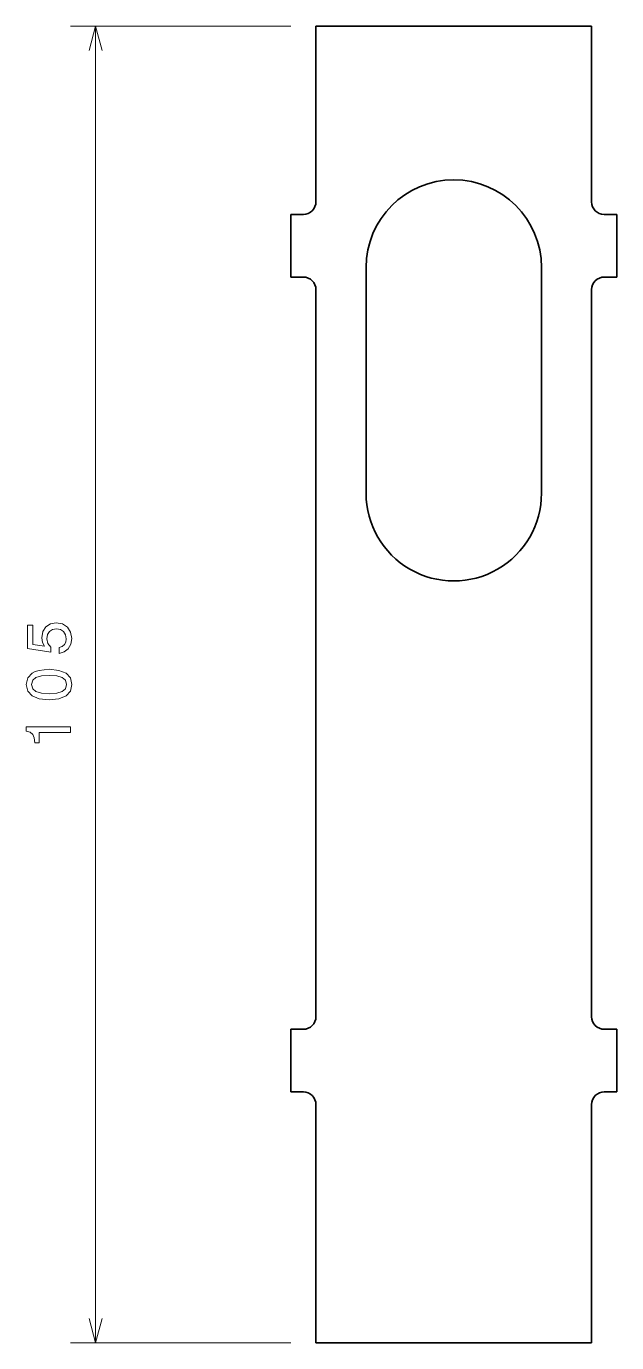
# Model space of a CAD drawing. Extents: x 114 to 161, y 55 to 160.
import ezdxf

# ---------------------------------------------------------------- set-up
doc = ezdxf.new("R2010")
doc.units = 0

msp = doc.modelspace()

# ---------------------------------------------------------------- linework, layer by layer
at = {"color": 7, "lineweight": 13, "ltscale": 0.439705}
for p, q in [((134.937927, 159.649902), (117.349709, 159.649902)), ((134.937927, 54.649895), (117.349709, 54.649895))]:
    msp.add_line(p, q, dxfattribs=at)
at = {"color": 7, "lineweight": 13}
msp.add_line((119.349709, 54.649895), (119.349709, 159.649902), dxfattribs=at)
at = {"color": 7, "lineweight": 35}
for p, q in [((136.937927, 159.649902), (158.937927, 159.649902)), ((136.937927, 80.649895), (136.937927, 138.649902)), ((158.937927, 138.649902), (158.937927, 80.649895)), ((136.937927, 54.649895), (158.937927, 54.649895))]:
    msp.add_line(p, q, dxfattribs=at)
at = {"color": 7, "lineweight": 35, "ltscale": 0.35}
for p, q in [((136.937927, 145.649902), (136.937927, 159.649902)), ((158.937927, 159.649902), (158.937927, 145.649902))]:
    msp.add_line(p, q, dxfattribs=at)
at = {"color": 7, "lineweight": 35, "ltscale": 0.125}
for p, q in [((134.937927, 144.649902), (134.937927, 139.649902)), ((160.937927, 139.649902), (160.937927, 144.649902)), ((134.937927, 79.649895), (134.937927, 74.649895)), ((160.937927, 74.649895), (160.937927, 79.649895))]:
    msp.add_line(p, q, dxfattribs=at)
at = {"color": 7, "lineweight": 35, "ltscale": 0.025}
for p, q in [((134.937927, 144.649902), (135.937927, 144.649902)), ((159.937927, 144.649902), (160.937927, 144.649902)), ((135.937927, 139.649902), (134.937927, 139.649902)), ((160.937927, 139.649902), (159.937927, 139.649902)), ((134.937927, 79.649895), (135.937927, 79.649895)), ((159.937927, 79.649895), (160.937927, 79.649895)), ((135.937927, 74.649895), (134.937927, 74.649895)), ((160.937927, 74.649895), (159.937927, 74.649895))]:
    msp.add_line(p, q, dxfattribs=at)
at = {"color": 7, "lineweight": 35, "ltscale": 0.45}
for p, q in [((140.937927, 140.408569), (140.937927, 122.408569)), ((154.937927, 122.408569), (154.937927, 140.408569))]:
    msp.add_line(p, q, dxfattribs=at)
at = {"color": 7, "lineweight": 35, "ltscale": 0.475}
for p, q in [((136.937927, 54.649895), (136.937927, 73.649895)), ((158.937927, 73.649895), (158.937927, 54.649895))]:
    msp.add_line(p, q, dxfattribs=at)
at = {"color": 7, "lineweight": 13}
for points in [[(119.86734, 157.718048), (119.349709, 159.649902), (118.832069, 157.718048)], [(118.832069, 56.581745), (119.349709, 54.649895), (119.86734, 56.581745)]]:
    msp.add_lwpolyline(points, dxfattribs=at)
for points in [[(116.436882, 109.635201), (116.850433, 109.746155), (117.173195, 109.993271), (117.374924, 110.356384), (117.450577, 110.820358), (117.359795, 111.329727), (117.112679, 111.728134), (116.719307, 111.980301), (116.214981, 112.076126), (115.745964, 111.990387), (115.377808, 111.748306), (115.140778, 111.370071), (115.055038, 110.880875), (115.115555, 110.50264), (115.281982, 110.210129), (114.338898, 110.351334), (114.338898, 111.884476), (113.925354, 111.884476), (113.925354, 110.013443), (115.781265, 109.736069), (115.781265, 110.139526), (115.544235, 110.43203), (115.458496, 110.805229), (115.513977, 111.127991), (115.675354, 111.375114), (115.92247, 111.531448), (116.240196, 111.586929), (116.557922, 111.531448), (116.805038, 111.370071), (116.96138, 111.122955), (117.016853, 110.805229), (116.981552, 110.537933), (116.865555, 110.331161), (116.684006, 110.179871), (116.436882, 110.104218)], [(115.640053, 105.934479), (116.431839, 106.010124), (116.996681, 106.247162), (117.339622, 106.625397), (117.450577, 107.149895), (117.339622, 107.66935), (116.996681, 108.047592), (116.431839, 108.279579), (115.640053, 108.360275), (114.85331, 108.279579), (114.540634, 108.183762), (114.283424, 108.047592), (113.940491, 107.66935), (113.824493, 107.149895), (113.940491, 106.625397), (114.288467, 106.247162), (114.85331, 106.010124)], [(115.640053, 106.418625), (115.029823, 106.458969), (114.591064, 106.585052), (114.333862, 106.811996), (114.24308, 107.149895), (114.333862, 107.48275), (114.591064, 107.709694), (115.029823, 107.83577), (115.640053, 107.876122), (116.255325, 107.83577), (116.694092, 107.709694), (116.951294, 107.48275), (117.037033, 107.149895), (116.951294, 106.811996), (116.694092, 106.585052), (116.255325, 106.458969)], [(117.349709, 103.32309), (117.349709, 103.782028), (113.824493, 103.782028), (113.824493, 103.439087), (114.132126, 103.348312), (114.338898, 103.166756), (114.459938, 102.889374), (114.50029, 102.506088), (114.858353, 102.506088), (114.858353, 103.32309)]]:
    msp.add_lwpolyline(points, close=True, dxfattribs=at)
at = {"color": 7, "lineweight": 35}
for centre, radius, start, end in [((147.937927, 140.408569), 7, 0, 179.999995), ((135.937927, 145.649902), 1, 269.999997, 360), ((159.937927, 145.649902), 1, 180.000005, 269.999997), ((135.937927, 138.649902), 1, 0, 90.000003), ((159.937927, 138.649902), 1, 90.000003, 180.000005), ((147.937927, 122.408569), 7, 179.999995, 360), ((135.937927, 80.649895), 1, 269.999997, 0), ((159.937927, 80.649895), 1, 179.999995, 269.999997), ((135.937927, 73.649895), 1, 360, 90.000003), ((159.937927, 73.649895), 1, 90.000003, 180.000005)]:
    msp.add_arc(centre, radius, start, end, dxfattribs=at)

doc.saveas('drawing.dxf')
